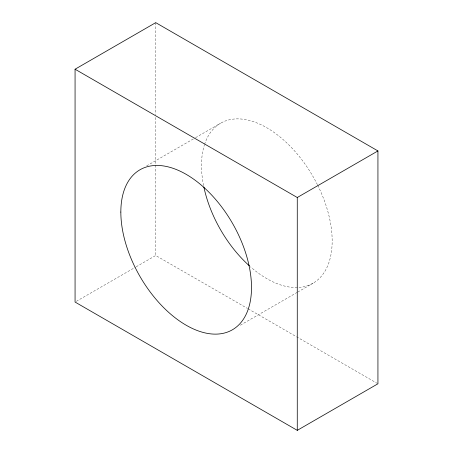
<?xml version="1.0" encoding="UTF-8"?>
<svg xmlns="http://www.w3.org/2000/svg" width="453" height="453" viewBox="0 0 453 453"><rect width="100%" height="100%" fill="white"/><g stroke="black" fill="none" stroke-linecap="round" stroke-linejoin="round"><path stroke-width="0.34" stroke-dasharray="2.27 1.7" d="M146.693 165.883L194.966 138.018M195.577 137.661L220.634 123.199M76.291 301.358L135.566 267.14M136.177 266.783L155.73 255.498L247.548 308.504M240.311 325.214L297.14 292.406M297.751 292.055L313.029 283.233M248.159 308.861L295.905 336.426M296.517 336.777L377.321 383.431M155.73 22.65L155.73 114.654M155.73 117.486L155.73 255.498M317.723 185.294A92.395 53.346 60 0 1 321.726 275.82A92.395 53.346 60 0 1 250.464 266.806M203.578 185.594A92.395 53.346 60 0 1 204.331 145.147M204.552 144.456A92.395 53.346 60 0 1 254.541 122.027A92.395 53.346 60 0 1 317.406 184.66"/><path stroke-width="0.68" d="M75.068 69.218L155.73 22.65L377.932 150.934L377.932 383.782L297.27 430.35L75.068 302.066L75.068 69.218L297.27 197.502L377.932 150.934M297.27 197.502L297.27 430.35M249.427 265.883A92.395 53.346 60 0 1 203.856 186.953M120.838 212.066A92.395 53.346 60 0 0 218.839 333.98A92.395 53.346 60 0 0 218.839 203.312A92.395 53.346 60 0 0 120.838 212.066"/></g></svg>
